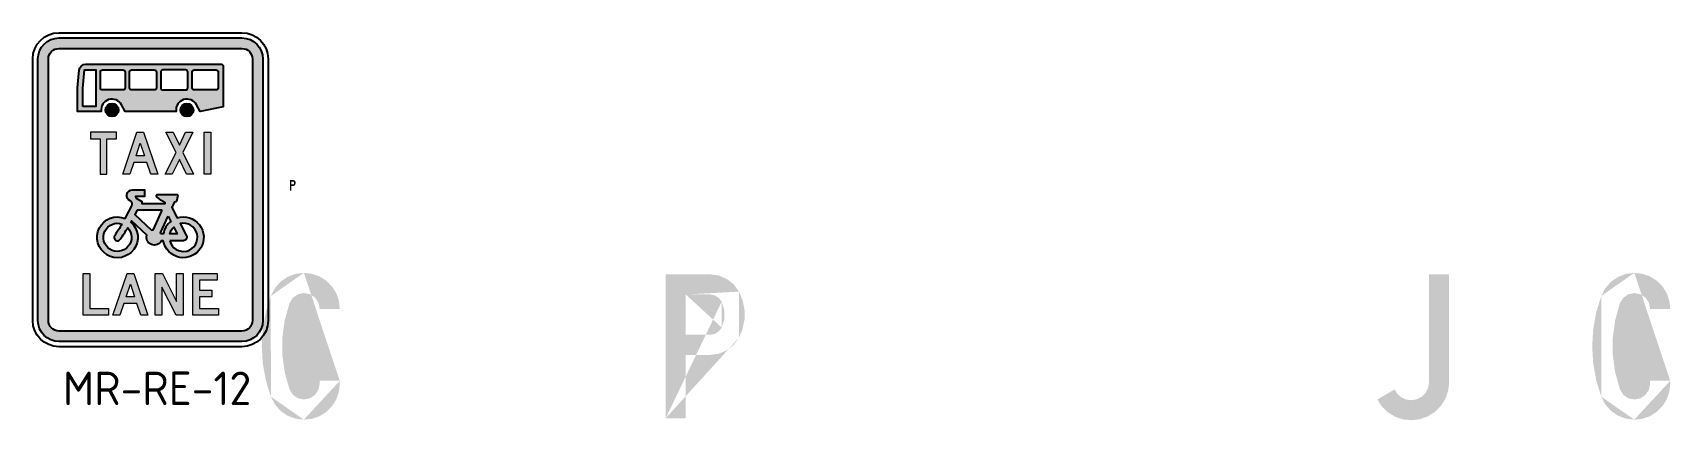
# Model space of a CAD drawing. Extents: x 137 to 1038, y -1303 to 236.
# Drawn here: x 137 to 763, y 88 to 236 of the extents above.
import ezdxf

# ---------------------------------------------------------------- set-up
doc = ezdxf.new("R2010")
doc.units = 0
doc.linetypes.add('CENTERX2', pattern=[101.60000000000001, 63.5, -12.7, 12.7, -12.7])
for name, color, linetype in [('GREEN', 84, 'CONTINUOUS'), ('L25', 1, 'CONTINUOUS'), ('L35', 3, 'CONTINUOUS'), ('T25', 1, 'CONTINUOUS'), ('TBLK25', 1, 'CONTINUOUS')]:
    doc.layers.add(name, color=color, linetype=linetype)
doc.styles.add('ISO', font='iso3098b.shx')

msp = doc.modelspace()

# ---------------------------------------------------------------- hatches: boundary and pattern name
at = {"layer": 'GREEN'}
h = msp.add_hatch(color=256, dxfattribs=at)
h.paths.add_polyline_path([(254.4669524879141, 101.9465322728692), (254.4411767802575, 101.9465322728692)], flags=16)
edge = h.paths.add_edge_path()
edge.add_line((246.7600158985751, 103.0548877021052), (254.4669524879141, 103.0548877021052))
edge.add_line((254.4669524879141, 103.0548877021052), (254.4669524879141, 101.9465322728692))
edge.add_line((254.1318682883776, 98.8792230617276), (254.4669524879141, 101.9465322728692))
edge.add_line((254.1318682883776, 98.8792230617276), (253.1266156897682, 95.96656809652592))
edge.add_line((253.1266156897682, 95.96656809652592), (251.4769703997424, 93.36322162320408))
edge.add_line((251.4769703997424, 93.36322162320408), (249.3118109565837, 91.17228647238863))
edge.add_line((249.3118109565837, 91.17228647238863), (246.7084644832619, 89.52264118236292))
edge.add_line((246.7084644832619, 89.52264118236292), (243.7958095180602, 88.51738858375347))
edge.add_line((243.7958095180602, 88.51738858375347), (240.7285003069186, 88.18230438421699))
edge.add_line((240.7285003069186, 88.18230438421699), (237.4807611421804, 88.59471570672343))
edge.add_line((237.4807611421804, 88.59471570672343), (234.4134519310388, 89.7546225512728))
edge.add_line((234.4134519310388, 89.7546225512728), (231.732778334747, 91.61047350255171))
edge.add_line((231.732778334747, 91.61047350255171), (229.5933945992449, 94.08494143759032))
edge.add_line((229.5933945992449, 94.08494143759032), (228.0984035551591, 96.997596402792))
edge.add_line((228.0984035551591, 96.997596402792), (226.1652254809102, 103.2610933633584))
edge.add_line((226.1652254809102, 103.2610933633584), (225.0053186363608, 109.7050202775214))
edge.add_line((225.0053186363608, 109.7050202775214), (224.6186830215111, 116.252050022311))
edge.add_line((224.6186830215111, 116.252050022311), (225.0053186363608, 122.773304059444))
edge.add_line((225.0053186363608, 122.773304059444), (226.1652254809102, 129.217230973607))
edge.add_line((226.1652254809102, 129.217230973607), (228.0984035551591, 135.4807279341734))
edge.add_line((228.0984035551591, 135.4807279341734), (229.5933945992449, 138.3933828993751))
edge.add_line((229.5933945992449, 138.3933828993751), (231.732778334747, 140.8678508344137))
edge.add_line((231.732778334747, 140.8678508344137), (234.4134519310388, 142.7237017856927))
edge.add_line((234.4134519310388, 142.7237017856927), (237.4807611421804, 143.9093843378987))
edge.add_line((237.4807611421804, 143.9093843378987), (240.7285003069186, 144.2960199527485))
edge.add_line((240.7285003069186, 144.2960199527485), (243.7958095180602, 143.960935753212))
edge.add_line((243.7958095180602, 143.960935753212), (246.7084644832619, 142.9556831546025))
edge.add_line((246.7084644832619, 142.9556831546025), (249.3118109565837, 141.3060378645768))
edge.add_line((249.3118109565837, 141.3060378645768), (251.4769703997424, 139.1408784214181))
edge.add_line((251.4769703997424, 139.1408784214181), (253.1266156897682, 136.5117562404395))
edge.add_line((253.1266156897682, 136.5117562404395), (254.1318682883776, 133.5991012752378))
edge.add_line((254.1318682883776, 133.5991012752378), (254.4669524879141, 130.5317920640963))
edge.add_line((254.4669524879141, 130.5317920640963), (246.7600158985751, 130.5317920640963))
edge.add_line((246.7600158985751, 130.5317920640963), (246.321828868412, 132.851605753195))
edge.add_line((246.321828868412, 132.851605753195), (245.0072677779228, 134.8363352427572))
edge.add_line((245.0072677779228, 134.8363352427572), (243.0483139960172, 136.1508963332464))
edge.add_line((243.0483139960172, 136.1508963332464), (240.7285003069186, 136.5890833634095))
edge.add_line((240.7285003069186, 136.5890833634095), (238.4086866178199, 136.1251206255898))
edge.add_line((238.4086866178199, 136.1251206255898), (236.475508543571, 134.7590081197872))
edge.add_line((236.475508543571, 134.7590081197872), (235.2382745760517, 132.7485029225683))
edge.add_line((235.2382745760517, 132.7485029225683), (233.4081993324294, 126.2788003007487))
edge.add_line((233.4081993324294, 126.2788003007487), (232.4802738567899, 119.6028920176758))
edge.add_line((232.4802738567899, 119.6028920176758), (232.4802738567899, 112.8754323192896))
edge.add_line((232.4802738567899, 112.8754323192896), (233.4081993324294, 106.2252997438734))
edge.add_line((233.4081993324294, 106.2252997438734), (235.2382745760517, 99.75559712205376))
edge.add_line((235.2382745760517, 99.75559712205376), (236.475508543571, 97.71931621717823))
edge.add_line((236.475508543571, 97.71931621717823), (238.4086866178199, 96.37897941903236))
edge.add_line((238.4086866178199, 96.37897941903236), (240.7285003069186, 95.88924097355596))
edge.add_line((240.7285003069186, 95.88924097355596), (243.0483139960172, 96.35320371137573))
edge.add_line((243.0483139960172, 96.35320371137573), (245.0072677779228, 97.66776480186496))
edge.add_line((245.0072677779228, 97.66776480186496), (246.321828868412, 99.62671858377053))
edge.add_line((246.321828868412, 99.62671858377053), (246.7600158985751, 101.9465322728692))
edge.add_line((246.7600158985751, 101.9465322728692), (246.7600158985751, 103.0548877021052))
edge = h.paths.add_edge_path(flags=16)
edge.add_line((254.4669524879141, 103.0548877021052), (254.4411767802575, 103.0548877021052))
edge.add_line((240.7285003069186, 144.2960199527485), (240.702724599262, 144.2960199527485))
edge.add_line((228.0984035551591, 135.4807279341734), (228.0726278475024, 135.4807279341734))
edge.add_line((228.0984035551591, 96.997596402792), (228.0726278475024, 96.997596402792))
edge.add_line((240.7285003069186, 88.18230438421699), (240.702724599262, 88.18230438421699))
h = msp.add_hatch(color=256, dxfattribs=at)
h.paths.add_polyline_path([(763.2278702149115, 101.9465322728692), (763.2020945072547, 101.9465322728692)], flags=16)
edge = h.paths.add_edge_path()
edge.add_line((755.5467093332292, 103.0548877021052), (763.2278702149115, 103.0548877021052))
edge.add_line((763.2278702149115, 103.0548877021052), (763.2278702149115, 101.9465322728692))
edge.add_line((762.8927860153749, 98.8792230617276), (763.2278702149115, 101.9465322728692))
edge.add_line((762.8927860153749, 98.8792230617276), (761.8875334167656, 95.96656809652592))
edge.add_line((761.8875334167656, 95.96656809652592), (760.2636638343964, 93.36322162320408))
edge.add_line((760.2636638343964, 93.36322162320408), (758.0727286835811, 91.17228647238863))
edge.add_line((758.0727286835811, 91.17228647238863), (755.4693822102591, 89.52264118236292))
edge.add_line((755.4693822102591, 89.52264118236292), (752.5567272450575, 88.51738858375347))
edge.add_line((752.5567272450575, 88.51738858375347), (749.4894180339159, 88.18230438421699))
edge.add_line((749.4894180339159, 88.18230438421699), (746.2416788691778, 88.59471570672343))
edge.add_line((746.2416788691778, 88.59471570672343), (743.2001453656928, 89.7546225512728))
edge.add_line((743.2001453656928, 89.7546225512728), (740.4936960617443, 91.61047350255171))
edge.add_line((740.4936960617443, 91.61047350255171), (738.3543123262423, 94.08494143759032))
edge.add_line((738.3543123262423, 94.08494143759032), (736.8593212821564, 96.997596402792))
edge.add_line((736.8593212821564, 96.997596402792), (734.9261432079076, 103.2610933633584))
edge.add_line((734.9261432079076, 103.2610933633584), (733.7662363633582, 109.7050202775214))
edge.add_line((733.7662363633582, 109.7050202775214), (733.3796007485084, 116.252050022311))
edge.add_line((733.3796007485084, 116.252050022311), (733.7662363633582, 122.773304059444))
edge.add_line((733.7662363633582, 122.773304059444), (734.9261432079076, 129.217230973607))
edge.add_line((734.9261432079076, 129.217230973607), (736.8593212821564, 135.4807279341734))
edge.add_line((736.8593212821564, 135.4807279341734), (738.3543123262423, 138.3933828993751))
edge.add_line((738.3543123262423, 138.3933828993751), (740.4936960617443, 140.8678508344137))
edge.add_line((740.4936960617443, 140.8678508344137), (743.2001453656928, 142.7237017856927))
edge.add_line((743.2001453656928, 142.7237017856927), (746.2416788691778, 143.9093843378987))
edge.add_line((746.2416788691778, 143.9093843378987), (749.4894180339159, 144.2960199527485))
edge.add_line((749.4894180339159, 144.2960199527485), (752.5567272450575, 143.960935753212))
edge.add_line((752.5567272450575, 143.960935753212), (755.4693822102591, 142.9556831546025))
edge.add_line((755.4693822102591, 142.9556831546025), (758.0727286835811, 141.3060378645768))
edge.add_line((758.0727286835811, 141.3060378645768), (760.2636638343964, 139.1408784214181))
edge.add_line((760.2636638343964, 139.1408784214181), (761.8875334167656, 136.5117562404395))
edge.add_line((761.8875334167656, 136.5117562404395), (762.8927860153749, 133.5991012752378))
edge.add_line((762.8927860153749, 133.5991012752378), (763.2278702149115, 130.5317920640963))
edge.add_line((763.2278702149115, 130.5317920640963), (755.5467093332292, 130.5317920640963))
edge.add_line((755.5467093332292, 130.5317920640963), (755.0827465954094, 132.851605753195))
edge.add_line((755.0827465954094, 132.851605753195), (753.7681855049201, 134.8363352427572))
edge.add_line((753.7681855049201, 134.8363352427572), (751.8092317230146, 136.1508963332464))
edge.add_line((751.8092317230146, 136.1508963332464), (749.4894180339159, 136.5890833634095))
edge.add_line((749.4894180339159, 136.5890833634095), (747.1696043448172, 136.1251206255898))
edge.add_line((747.1696043448172, 136.1251206255898), (745.2364262705684, 134.7590081197872))
edge.add_line((745.2364262705684, 134.7590081197872), (743.9991923030491, 132.7485029225683))
edge.add_line((743.9991923030491, 132.7485029225683), (742.1691170594268, 126.2788003007487))
edge.add_line((742.1691170594268, 126.2788003007487), (741.266967291444, 119.6028920176758))
edge.add_line((741.266967291444, 119.6028920176758), (741.266967291444, 112.8754323192896))
edge.add_line((741.266967291444, 112.8754323192896), (742.1691170594268, 106.2252997438734))
edge.add_line((742.1691170594268, 106.2252997438734), (743.9991923030491, 99.75559712205376))
edge.add_line((743.9991923030491, 99.75559712205376), (745.2364262705684, 97.71931621717823))
edge.add_line((745.2364262705684, 97.71931621717823), (747.1696043448172, 96.37897941903236))
edge.add_line((747.1696043448172, 96.37897941903236), (749.4894180339159, 95.88924097355596))
edge.add_line((749.4894180339159, 95.88924097355596), (751.8092317230146, 96.35320371137573))
edge.add_line((751.8092317230146, 96.35320371137573), (753.7681855049201, 97.66776480186496))
edge.add_line((753.7681855049201, 97.66776480186496), (755.0827465954094, 99.62671858377053))
edge.add_line((755.0827465954094, 99.62671858377053), (755.5467093332292, 101.9465322728692))
edge.add_line((755.5467093332292, 101.9465322728692), (755.5467093332292, 103.0548877021052))
edge = h.paths.add_edge_path(flags=16)
edge.add_line((763.2278702149115, 103.0548877021052), (763.2020945072547, 103.0548877021052))
edge.add_line((749.4894180339159, 144.2960199527485), (749.4636423262592, 144.2960199527485))
edge.add_line((736.8593212821564, 135.4807279341734), (736.8335455744998, 135.4807279341734))
edge.add_line((736.8593212821564, 96.997596402792), (736.8335455744998, 96.997596402792))
edge.add_line((749.4894180339159, 88.18230438421699), (749.4636423262592, 88.18230438421699))
h = msp.add_hatch(color=256, dxfattribs=at)
h.paths.add_polyline_path([(396.1302417688735, 136.0477935026198), (396.1044660612169, 136.0477935026198)], flags=16)
edge = h.paths.add_edge_path(flags=17)
edge.add_line((386.7736598895088, 120.6339203239419), (386.7736598895088, 136.0477935026198))
edge.add_line((386.7736598895088, 136.0477935026198), (396.1302417688735, 136.0477935026198))
edge.add_line((397.8829898895258, 135.6869335954267), (396.1302417688735, 136.0477935026198))
edge.add_line((397.8829898895258, 135.6869335954267), (399.429532348925, 134.7332324121305))
edge.add_line((399.429532348925, 134.7332324121305), (400.5121120705044, 133.2897927833581))
edge.add_line((400.5121120705044, 133.2897927833581), (401.5173646691138, 130.0420536186199))
edge.add_line((401.5173646691138, 130.0420536186199), (401.5173646691138, 126.6396602079418))
edge.add_line((401.5173646691138, 126.6396602079418), (400.5121120705044, 123.3919210432036))
edge.add_line((400.5121120705044, 123.3919210432036), (399.429532348925, 121.9484814144312))
edge.add_line((399.429532348925, 121.9484814144312), (397.8829898895258, 120.994780231135))
edge.add_line((397.8829898895258, 120.994780231135), (396.1302417688735, 120.6339203239419))
edge.add_line((396.1302417688735, 120.6339203239419), (386.7736598895088, 120.6339203239419))
h.paths.add_polyline_path([(396.1044660612169, 143.7289543843021), (396.1302417688735, 143.7289543843021)], flags=16)
edge = h.paths.add_edge_path()
edge.add_line((386.7736598895088, 88.74936995266336), (379.0924990078266, 88.74936995266336))
edge.add_line((379.0924990078266, 88.74936995266336), (379.0924990078266, 143.7289543843021))
edge.add_line((379.0924990078266, 143.7289543843021), (396.1302417688735, 143.7289543843021))
edge.add_line((399.429532348925, 143.290767354139), (396.1302417688735, 143.7289543843021))
edge.add_line((399.429532348925, 143.290767354139), (402.5226172677232, 141.9504305559931))
edge.add_line((402.5226172677232, 141.9504305559931), (405.1517394487017, 139.8625982358043))
edge.add_line((405.1517394487017, 139.8625982358043), (407.1106932306073, 137.1303732241992))
edge.add_line((407.1106932306073, 137.1303732241992), (408.5025814440665, 133.7537555211778))
edge.add_line((408.5025814440665, 133.7537555211778), (409.2243012584527, 130.1709321569031))
edge.add_line((409.2243012584527, 130.1709321569031), (409.2243012584527, 126.5107816696586))
edge.add_line((409.2243012584527, 126.5107816696586), (408.5025814440665, 122.9279583053839))
edge.add_line((408.5025814440665, 122.9279583053839), (407.1106932306073, 119.5513406023625))
edge.add_line((407.1106932306073, 119.5513406023625), (405.1517394487017, 116.8191155907574))
edge.add_line((405.1517394487017, 116.8191155907574), (402.5226172677232, 114.7312832705686))
edge.add_line((402.5226172677232, 114.7312832705686), (399.429532348925, 113.3909464724227))
edge.add_line((399.429532348925, 113.3909464724227), (396.1302417688735, 112.9527594422596))
edge.add_line((396.1302417688735, 112.9527594422596), (386.7736598895088, 112.9527594422596))
edge.add_line((386.7736598895088, 112.9527594422596), (386.7736598895088, 88.74936995266336))
edge = h.paths.add_edge_path()
edge.add_line((386.7736598895088, 136.0477935026198), (386.7478841818522, 136.0477935026198))
edge.add_line((400.5121120705044, 123.3919210432036), (400.4863363628477, 123.3919210432036))
edge.add_line((400.5121120705044, 133.2897927833581), (400.4863363628477, 133.2897927833581))
edge.add_line((379.0924990078266, 88.74936995266336), (379.0667233001699, 88.74936995266336))
edge.add_line((407.1106932306073, 119.5513406023625), (407.0849175229506, 119.5513406023625))
edge.add_line((407.1106932306073, 137.1303732241992), (407.0849175229506, 137.1303732241992))
h = msp.add_hatch(color=256, dxfattribs=at)
h.paths.add_polyline_path([(396.1302417688735, 136.0477935026198), (396.1044660612169, 136.0477935026198)], flags=16)
edge = h.paths.add_edge_path(flags=17)
edge.add_line((386.7736598895088, 120.6339203239419), (386.7736598895088, 136.0477935026198))
edge.add_line((386.7736598895088, 136.0477935026198), (396.1302417688735, 136.0477935026198))
edge.add_line((397.8829898895258, 135.6869335954267), (396.1302417688735, 136.0477935026198))
edge.add_line((397.8829898895258, 135.6869335954267), (399.429532348925, 134.7332324121305))
edge.add_line((399.429532348925, 134.7332324121305), (400.5121120705044, 133.2897927833581))
edge.add_line((400.5121120705044, 133.2897927833581), (401.5173646691138, 130.0420536186199))
edge.add_line((401.5173646691138, 130.0420536186199), (401.5173646691138, 126.6396602079418))
edge.add_line((401.5173646691138, 126.6396602079418), (400.5121120705044, 123.3919210432036))
edge.add_line((400.5121120705044, 123.3919210432036), (399.429532348925, 121.9484814144312))
edge.add_line((399.429532348925, 121.9484814144312), (397.8829898895258, 120.994780231135))
edge.add_line((397.8829898895258, 120.994780231135), (396.1302417688735, 120.6339203239419))
edge.add_line((396.1302417688735, 120.6339203239419), (386.7736598895088, 120.6339203239419))
h.paths.add_polyline_path([(396.1044660612169, 143.7289543843021), (396.1302417688735, 143.7289543843021)], flags=16)
edge = h.paths.add_edge_path()
edge.add_line((386.7736598895088, 88.74936995266336), (379.0924990078266, 88.74936995266336))
edge.add_line((379.0924990078266, 88.74936995266336), (379.0924990078266, 143.7289543843021))
edge.add_line((379.0924990078266, 143.7289543843021), (396.1302417688735, 143.7289543843021))
edge.add_line((399.429532348925, 143.290767354139), (396.1302417688735, 143.7289543843021))
edge.add_line((399.429532348925, 143.290767354139), (402.5226172677232, 141.9504305559931))
edge.add_line((402.5226172677232, 141.9504305559931), (405.1517394487017, 139.8625982358043))
edge.add_line((405.1517394487017, 139.8625982358043), (407.1106932306073, 137.1303732241992))
edge.add_line((407.1106932306073, 137.1303732241992), (408.5025814440665, 133.7537555211778))
edge.add_line((408.5025814440665, 133.7537555211778), (409.2243012584527, 130.1709321569031))
edge.add_line((409.2243012584527, 130.1709321569031), (409.2243012584527, 126.5107816696586))
edge.add_line((409.2243012584527, 126.5107816696586), (408.5025814440665, 122.9279583053839))
edge.add_line((408.5025814440665, 122.9279583053839), (407.1106932306073, 119.5513406023625))
edge.add_line((407.1106932306073, 119.5513406023625), (405.1517394487017, 116.8191155907574))
edge.add_line((405.1517394487017, 116.8191155907574), (402.5226172677232, 114.7312832705686))
edge.add_line((402.5226172677232, 114.7312832705686), (399.429532348925, 113.3909464724227))
edge.add_line((399.429532348925, 113.3909464724227), (396.1302417688735, 112.9527594422596))
edge.add_line((396.1302417688735, 112.9527594422596), (386.7736598895088, 112.9527594422596))
edge.add_line((386.7736598895088, 112.9527594422596), (386.7736598895088, 88.74936995266336))
edge = h.paths.add_edge_path()
edge.add_line((386.7736598895088, 136.0477935026198), (386.7478841818522, 136.0477935026198))
edge.add_line((400.5121120705044, 123.3919210432036), (400.4863363628477, 123.3919210432036))
edge.add_line((400.5121120705044, 133.2897927833581), (400.4863363628477, 133.2897927833581))
edge.add_line((379.0924990078266, 88.74936995266336), (379.0667233001699, 88.74936995266336))
edge.add_line((407.1106932306073, 119.5513406023625), (407.0849175229506, 119.5513406023625))
edge.add_line((407.1106932306073, 137.1303732241992), (407.0849175229506, 137.1303732241992))
h = msp.add_hatch(color=256, dxfattribs=at)
h.paths.add_polyline_path([(671.0023882194105, 102.4878221336589), (670.976612511754, 102.4878221336589)], flags=16)
edge = h.paths.add_edge_path()
edge.add_line((671.0023882194105, 143.7289543843021), (671.0023882194105, 102.4878221336589))
edge.add_line((670.6673040198741, 100.4515412287834), (671.0023882194105, 102.4878221336589))
edge.add_line((670.6673040198741, 100.4515412287834), (669.7651542518913, 98.56991456984775))
edge.add_line((669.7651542518913, 98.56991456984775), (668.3217146231187, 97.07492352576196))
edge.add_line((668.3217146231187, 97.07492352576196), (666.517415087153, 96.04389521949588))
edge.add_line((666.517415087153, 96.04389521949588), (664.4811341822776, 95.63148389698944))
edge.add_line((664.4811341822776, 95.63148389698944), (662.4190775697455, 95.83768955824269))
edge.add_line((662.4190775697455, 95.83768955824269), (660.5116752031531, 96.63673649559888))
edge.add_line((660.5116752031531, 96.63673649559888), (658.9135813284407, 97.97707329374475))
edge.add_line((658.9135813284407, 97.97707329374475), (657.8052258992047, 99.75559712205376))
edge.add_line((657.8052258992047, 99.75559712205376), (651.2066447391018, 95.88924097355596))
edge.add_line((651.2066447391018, 95.88924097355596), (652.9851685674108, 93.20856737726416))
edge.add_line((652.9851685674108, 93.20856737726416), (655.3049822565094, 90.96608081113544))
edge.add_line((655.3049822565094, 90.96608081113544), (658.0629829757712, 89.29065981345303))
edge.add_line((658.0629829757712, 89.29065981345303), (661.1302921869128, 88.28540721484364))
edge.add_line((661.1302921869128, 88.28540721484364), (664.3522556439943, 87.9760987229638))
edge.add_line((664.3522556439943, 87.9760987229638), (667.5484433934191, 88.3627343378136))
edge.add_line((667.5484433934191, 88.3627343378136), (670.5642011892475, 89.47108976704959))
edge.add_line((670.5642011892475, 89.47108976704959), (673.2964262008526, 91.19806218004533))
edge.add_line((673.2964262008526, 91.19806218004533), (675.5646884746379, 93.49210016148731))
edge.add_line((675.5646884746379, 93.49210016148731), (677.265885179977, 96.25010088074907))
edge.add_line((677.265885179977, 96.25010088074907), (678.3226891938997, 99.29163438423404))
edge.add_line((678.3226891938997, 99.29163438423404), (678.6835491010928, 102.4878221336589))
edge.add_line((678.6835491010928, 102.4878221336589), (678.6835491010928, 143.7289543843021))
edge.add_line((678.6835491010928, 143.7289543843021), (671.0023882194105, 143.7289543843021))
edge = h.paths.add_edge_path(flags=16)
edge.add_line((678.6835491010928, 102.4878221336589), (678.6577733934362, 102.4878221336589))
edge.add_line((678.6835491010928, 102.4878221336589), (678.6577733934362, 102.4878221336589))
edge = h.paths.add_edge_path(flags=16)
edge.add_line((657.8052258992047, 99.75559712205376), (657.779450191548, 99.75559712205376))
at = {"layer": 'L25'}
h = msp.add_hatch(color=256, dxfattribs=at)
edge = h.paths.add_edge_path(flags=16)
edge.add_line((143.0427144624696, 126.0824731465263), (143.0427144624694, 226.0828509849402))
edge.add_arc((147.0427144624694, 226.0828509849403), 3.999999999999972, 90.0000000000004, 180.0000000000004, ccw=False)
edge.add_line((147.0427144624694, 230.0828509849402), (217.0427144624693, 230.0828509849403))
edge.add_arc((217.0427144624693, 226.0828509849403), 4, 0, 90, ccw=False)
edge.add_line((221.0427144624693, 226.0828509849403), (221.0427144624696, 126.0824731465263))
edge.add_arc((217.0427144624696, 126.0824731465263), 4, -90, 0, ccw=False)
edge.add_line((217.0427144624696, 122.0824731465263), (147.0427144624696, 122.0824731465263))
edge.add_arc((147.0427144624696, 126.0824731465263), 4, 180, 270, ccw=False)
edge = h.paths.add_edge_path()
edge.add_line((139.0427144624696, 126.0824731465263), (139.0427144624694, 226.0828509849402))
edge.add_arc((147.0427144624694, 226.0828509849403), 7.999999999999972, 90.00000000000023, 180.0000000000002, ccw=False)
edge.add_line((147.0427144624694, 234.0828509849402), (217.0427144624693, 234.0828509849403))
edge.add_arc((217.0427144624693, 226.0828509849403), 8, 0, 90, ccw=False)
edge.add_line((225.0427144624693, 226.0828509849403), (225.0427144624696, 126.0824731465263))
edge.add_arc((217.0427144624696, 126.0824731465263), 8, -90, 1.1368683772161603e-13, ccw=False)
edge.add_line((217.0427144624696, 118.0824731465263), (147.0427144624696, 118.0824731465263))
edge.add_arc((147.0427144624696, 126.0824731465263), 8, 180, 270, ccw=False)
h = msp.add_hatch(color=256, dxfattribs=at)
h.paths.add_polyline_path([(156.1628648642309, 207.9445898577017), (156.1628648642309, 214.9509631684641), (156.8004824940179, 221.8584874911632), (161.1718680122765, 221.8584874911632), (161.1718680122772, 207.9445898577021)], flags=16)
edge = h.paths.add_edge_path()
edge.add_arc((167.349638561534, 206.5532000943549), 4.174169290038399, 28.23603550237536, 187.6622556607622)
edge.add_line((163.2127393862902, 205.9966441890168), (154.2149191955464, 205.9966441890172))
edge.add_line((154.2149191955464, 205.9966441890172), (154.2149191955464, 215.040677650767))
edge.add_line((154.2149191955464, 215.040677650767), (154.8398180850022, 221.8104156198747))
edge.add_arc((157.3337172999624, 221.5802095384938), 2.504501574023043, 89.99999999999869, 174.7261040426489, ccw=False)
edge.add_line((157.3337172999625, 224.0847111125168), (209.0356758713849, 224.0847111125168))
edge.add_arc((209.035675871385, 223.2498772545093), 0.8348338580075279, 1.1709744285326451e-11, 90.00000000000779, ccw=False)
edge.add_line((209.8705097293927, 223.2498772545094), (209.8705097293923, 207.8054508813671))
edge.add_line((209.8705097293922, 207.8054508813671), (201.049098629778, 205.9966441890168))
edge.add_line((201.049098629778, 205.9966441890168), (199.689736178918, 208.5280202757677))
edge.add_arc((196.012267686465, 206.5532000943549), 4.174169290038497, 28.23603550236799, 187.6622556607552)
edge.add_line((191.8753685112209, 205.9966441890172), (172.386469504847, 205.9966441890172))
edge.add_line((172.3864695048469, 205.9966441890172), (171.0271070539868, 208.5280202757681))
edge = h.paths.add_edge_path(flags=16)
edge.add_arc((163.732025176834, 215.040677650767), 0.8348338580077268, 180.000000000002, 270.00000000000193, ccw=False)
edge.add_line((162.8971913188263, 215.040677650767), (162.897191318826, 221.023653633155))
edge.add_arc((163.7320251768337, 221.0236536331551), 0.8348338580077268, 90.00000000000188, 180.000000000002, ccw=False)
edge.add_line((163.7320251768337, 221.8584874911628), (171.5238078515724, 221.8584874911628))
edge.add_arc((171.5238078515724, 221.0236536331551), 0.8348338580077268, -1.9895196601282805e-12, 89.99999999999812, ccw=False)
edge.add_line((172.3586417095802, 221.023653633155), (172.3586417095801, 215.0406776507666))
edge.add_arc((171.5238078515724, 215.0406776507665), 0.83483385800767, -89.99999999999812, 1.8758328224066645e-12, ccw=False)
edge.add_line((171.5238078515724, 214.2058437927589), (163.732025176834, 214.2058437927593))
edge = h.paths.add_edge_path(flags=16)
edge.add_arc((174.8631432836033, 215.0406776507664), 0.8348338580075563, 179.9999999999903, 269.9999999999902, ccw=False)
edge.add_line((174.0283094255957, 215.0406776507666), (174.0283094255954, 221.023653633155))
edge.add_arc((174.863143283603, 221.0236536331549), 0.8348338580075279, 89.99999999998829, 179.9999999999883, ccw=False)
edge.add_line((174.8631432836031, 221.8584874911624), (183.4897598163498, 221.8584874911624))
edge.add_arc((183.4897598163499, 221.0236536331549), 0.8348338580075279, 1.1709744285326451e-11, 90.00000000000779, ccw=False)
edge.add_line((184.3245936743575, 221.023653633155), (184.3245936743571, 215.0406776507666))
edge.add_arc((183.4897598163493, 215.0406776507666), 0.8348338580077552, 270, 359.99999999999807, ccw=False)
edge.add_line((183.4897598163493, 214.2058437927589), (174.8631432836031, 214.2058437927589))
edge = h.paths.add_edge_path(flags=16)
edge.add_arc((186.82909524838, 221.023653633155), 0.8348338580073005, 90, 180)
edge.add_line((185.9942613903727, 221.023653633155), (185.9942613903723, 215.0406776507666))
edge.add_arc((186.8290952483801, 215.0406776507665), 0.8348338580077552, 179.999999999998, 269.9999999999961)
edge.add_line((186.82909524838, 214.2058437927588), (195.4557117811265, 214.2058437927584))
edge.add_arc((195.4557117811263, 215.0406776507663), 0.8348338580079258, 270.0000000000156, 360.0000000000156)
edge.add_line((196.2905456391343, 215.0406776507666), (196.2905456391345, 221.0236536331547))
edge.add_arc((195.4557117811266, 221.0236536331546), 0.8348338580077552, 5.851861354049897e-12, 90.0000000000078)
edge.add_line((195.4557117811265, 221.8584874911624), (186.82909524838, 221.8584874911624))
edge = h.paths.add_edge_path(flags=16)
edge.add_arc((207.1433857932342, 215.0406776507659), 0.8348338580075847, 269.9999999999922, 359.9999999999883, ccw=False)
edge.add_line((207.1433857932341, 214.2058437927584), (198.795047213157, 214.2058437927589))
edge.add_arc((198.7950472131571, 215.0406776507664), 0.8348338580075563, 179.9999999999903, 269.9999999999922, ccw=False)
edge.add_line((197.9602133551496, 215.0406776507666), (197.9602133551496, 221.0236536331547))
edge.add_arc((198.795047213157, 221.0236536331546), 0.8348338580073573, 89.99999999999608, 179.9999999999961, ccw=False)
edge.add_line((198.795047213157, 221.858487491162), (207.1433857932344, 221.858487491162))
edge.add_arc((207.1433857932344, 221.0236536331543), 0.8348338580077268, -1.9895196601282805e-12, 89.99999999999608, ccw=False)
edge.add_line((207.9782196512422, 221.0236536331543), (207.9782196512418, 215.0406776507658))
h = msp.add_hatch(color=256, dxfattribs=at)
edge = h.paths.add_edge_path()
edge.add_arc((167.3496385615338, 206.5532000943551), 2.504501574023102, 0, 360)
h = msp.add_hatch(color=256, dxfattribs=at)
edge = h.paths.add_edge_path()
edge.add_arc((196.0122676864648, 206.5532000943551), 2.504501574023102, 0, 360)
h = msp.add_hatch(color=256, dxfattribs=at)
h.paths.add_polyline_path([(202.5581556828343, 198.0543456308258), (205.1151108294963, 198.0543456308258), (205.1151108294963, 182.0554275749298), (202.5581556828343, 182.0554275749298)])
h.paths.add_polyline_path([(187.9895861863021, 198.0543456308258), (190.7066961909624, 198.0543456308258), (193.1090190609364, 193.0950676141898), (195.5058193496002, 198.0543456308258), (198.2229293542605, 198.0543456308258), (194.3847353436123, 190.3724350282192), (198.543239070257, 182.0554275749298), (195.8261290655967, 182.0554275749298), (193.1090190609364, 187.6553250235589), (190.3919090562762, 182.0554275749298), (187.6692764703056, 182.0554275749298), (191.8277801969503, 190.3724350282192)])
h.paths.add_polyline_path([(171.427364836757, 182.0554275749298), (176.8671074273879, 198.0543456308258), (179.4240625740499, 198.0543456308258), (184.8582825833705, 182.0554275749298), (182.1411725787102, 182.0554275749298), (180.6224627183818, 186.534241017571), (175.668707283056, 186.534241017571), (174.1444748414173, 182.0554275749298)])
h.paths.add_polyline_path([(179.7443722900464, 189.0911961642331), (176.5467977113913, 189.0911961642331), (178.1428237100637, 193.8903193228709)], flags=16)
h.paths.add_polyline_path([(159.1175310961315, 198.0543456308258), (159.1175310961315, 195.4918679028535), (162.7955702487814, 195.4918679028535), (162.7955702487814, 182.0554275749298), (165.3580479767537, 182.0554275749298), (165.3580479767537, 195.4918679028535), (169.0360871294035, 195.4918679028535), (169.0360871294035, 198.0543456308258)])
h = msp.add_hatch(color=256, dxfattribs=at)
edge = h.paths.add_edge_path(flags=16)
edge.add_arc((113.6236275220138, 196.7594590149251), 69.31662241197341, 325.1441143203895, 329.4974370030728)
edge.add_arc((169.439692205747, 157.8854878991081), 5.374818315368302, -288.6800032104536, 43.363095579597086, ccw=False)
edge.add_arc((113.623627522006, 196.7594590149101), 66.72188253558785, 325.1441143204037, 329.58131913304146, ccw=False)
edge.add_arc((169.439692205748, 157.8854878991091), 1.297369938192005, 145.1441143203975, 325.1441187717487)
edge.add_line((170.5043038513262, 157.1440225926897), (170.5043037937206, 157.1440225099795))
edge = h.paths.add_edge_path(flags=16)
edge.add_line((186.5443221737758, 168.2644474046455), (176.9693186666982, 168.2644474046455))
edge.add_line((176.9693186666982, 168.2644474046455), (176.0746461759934, 166.5745104777591))
edge.add_line((176.0746461759934, 166.5745104777591), (182.4541837367826, 160.6506541713113))
edge.add_arc((183.525422963261, 157.8854878991076), 2.965417001583197, 95.89776549883487, 111.17661662428759, ccw=False)
edge.add_line((183.2207152641427, 160.835208430171), (186.5443221737758, 168.2644474046454))
edge = h.paths.add_edge_path()
edge.add_arc((187.4385735897151, 170.9895287060917), 0.2965417001581395, 335.8977654988554, 427.1176478571685)
edge.add_arc((191.0131008922553, 179.4588965856157), 8.896251004744817, 223.1919315034042, 247.1176478571508, ccw=False)
edge.add_arc((184.9325270693529, 173.7504688575715), 0.5560156877966864, 90.00000000000591, 223.1919315034132, ccw=False)
edge.add_line((184.9325270693529, 174.3064845453681), (192.0988364363777, 174.3064845453682))
edge.add_arc((192.0988364363776, 173.9358074201705), 0.3706771251976875, -10.30484646878142, 89.99999999998238, ccw=False)
edge.add_line((192.4635345062219, 173.8694986801987), (192.0509968428086, 171.600541531425))
edge.add_line((192.0509968428086, 171.600541531425), (191.119595126828, 171.2298644062267))
edge.add_line((191.119595126828, 171.2298644062267), (190.2472492712559, 169.2799148467118))
edge.add_line((190.2472492712559, 169.2799148467118), (192.2905903974503, 165.3048787796369))
edge.add_arc((194.6457367191923, 157.885487899109), 7.784219629151925, -170.40593177314292, 107.61106346459269, ccw=False)
edge.add_line((186.9703926566534, 156.5881179609175), (186.1919805262522, 156.588117960917))
edge.add_arc((183.5254229632609, 157.885487899109), 2.965417001581801, 163.0655761690329, 334.0555202276322, ccw=False)
edge.add_line((180.6885901353252, 158.7492456774337), (174.8178801996579, 164.2006191891253))
edge.add_line((174.8178801996579, 164.2006191891252), (174.5727076755486, 163.7375155324737))
edge.add_arc((169.4396922057473, 157.8854878991087), 7.784219629152695, -292.02557404700417, 48.74488126489382, ccw=False)
edge.add_line((172.3589334101127, 165.1015883713598), (174.9425549401501, 169.9817623725412))
edge.add_arc((173.7959550657441, 170.5887858354621), 1.297369938192, 332.1027289690481, 426.7647211155472)
edge.add_arc((175.1851876463127, 173.8246042826111), 2.224062751186451, 89.99999999999932, 246.764721115552, ccw=False)
edge.add_line((175.1851876463127, 176.0486670337975), (179.8186517112838, 176.0486670337975))
edge.add_line((179.8186517112838, 176.0486670337975), (179.8186517112838, 173.4539271574133))
edge.add_line((179.8186517112838, 173.4539271574133), (176.2972190219057, 173.4539271574133))
edge.add_line((176.2972190219057, 173.4539271574133), (176.5566930095439, 172.8979114696165))
edge.add_line((176.5566930095439, 172.8979114696165), (178.7066203356908, 171.5634738189052))
edge.add_line((178.7066203356908, 171.5634738189052), (178.7066203356908, 170.8591872810291))
edge.add_line((178.7066203356908, 170.8591872810291), (187.7051268553161, 170.8591872810291))
edge.add_line((187.7051268553161, 170.8591872810291), (187.7092622660674, 170.8684311403553))
edge = h.paths.add_edge_path(flags=16)
edge.add_line((192.3671470433006, 159.1828578373012), (189.4298472296924, 159.1828578373011))
edge.add_arc((194.6457367191928, 157.8854878991094), 5.37481831536696, 133.2185261154091, 166.032037325353, ccw=False)
edge.add_line((190.9651537121437, 161.8023719478687), (192.3116976987765, 159.1828578373012))
edge.add_line((192.3116976987765, 159.1828578373012), (192.3671470433006, 159.1828578373012))
edge = h.paths.add_edge_path(flags=16)
edge.add_line((188.7927021965502, 166.0285743267827), (189.8334361030501, 164.0039712091091))
edge.add_arc((194.6457367191924, 157.8854878991086), 7.784219629152197, 128.185707119065, 170.4059317731358)
edge.add_line((186.9703926566534, 159.1828578373012), (186.1919805262522, 159.1828578373012))
edge.add_arc((183.5254229632615, 157.885487899109), 2.965417001581326, 25.94447977237652, 35.89776549884541)
edge.add_line((185.9276020276659, 159.6242327728053), (188.7927021965502, 166.0285743267827))
edge = h.paths.add_edge_path(flags=16)
edge.add_arc((194.6457367191927, 157.885487899109), 5.374818315366926, 193.9679626746506, 463.2371690168048)
edge.add_line((193.4149979013512, 163.1175003116958), (195.7995856655666, 158.478616355243))
edge.add_arc((194.6457367191928, 157.8854878991089), 1.297369938191838, -90.0000000000025, 27.205131691456074, ccw=False)
edge.add_line((194.6457367191928, 156.5881179609171), (189.4298472296924, 156.5881179609171))
h = msp.add_hatch(color=256, dxfattribs=at)
h.paths.add_polyline_path([(198.2867112962567, 144.1031195746759), (207.5628531855781, 144.1031195746759), (207.5628531855781, 141.5415071700935), (200.8447953090973, 141.5415071700935), (200.8447953090973, 137.7026169549616), (205.4846304496289, 137.7026169549616), (205.4846304496289, 135.144532942121), (200.8447953090973, 135.144532942121), (200.8447953090973, 130.6634754299726), (208.0427144624696, 130.6634754299726), (208.0427144624696, 128.1018630253901), (198.2867112962567, 128.1018630253901)])
h.paths.add_polyline_path([(183.8838162060285, 144.1031195746759), (186.6006778472523, 144.1031195746759), (192.0379295214419, 133.3838654629383), (192.0379295214419, 144.1031195746759), (194.5960135342825, 144.1031195746759), (194.5960135342825, 128.1018630253901), (191.8791518930586, 128.1018630253901), (186.4419002188691, 138.8211171371278), (186.4419002188691, 128.1018630253901), (183.8838162060285, 128.1018630253901)])
h.paths.add_polyline_path([(167.6708561522317, 128.1018630253901), (173.1045794346794, 144.1031195746759), (175.66266344752, 144.1031195746759), (181.0999151217095, 128.1018630253901), (178.3830534804857, 128.1018630253901), (176.8623166397487, 132.5829205375385), (171.9049262424506, 132.5829205375385), (170.3877177934555, 128.1018630253901)])
h.paths.add_polyline_path([(175.9837470960283, 135.144532942121), (172.7870241779129, 135.144532942121), (174.3853856369706, 139.9431457110358)], flags=16)
h.paths.add_polyline_path([(156.2670940425753, 144.1031195746759), (158.8287064471577, 144.1031195746759), (158.8287064471577, 130.6634754299726), (166.0230972087882, 130.6634754299726), (166.0230972087882, 128.1018630253901), (156.2670940425753, 128.1018630253901)])
at = {"layer": 'TBLK25', "linetype": 'CENTERX2'}
h = msp.add_hatch(color=256, dxfattribs=at)
h.paths.add_polyline_path([(236.6165655970446, 179.2256585746765), (236.5538413436456, 179.2256585746765)], flags=0)
edge = h.paths.add_edge_path(flags=16)
edge.add_line((235.926598809655, 178.0966220134936), (235.926598809655, 179.2256585746765))
edge.add_line((235.926598809655, 179.2256585746765), (236.6165655970446, 179.2256585746765))
edge.add_line((236.9301868640399, 179.0374858144794), (236.6165655970446, 179.2256585746765))
edge.add_line((236.9301868640399, 179.0374858144794), (236.9929111174389, 178.6611402940851))
edge.add_line((236.9929111174389, 178.6611402940851), (236.9301868640399, 178.3475190270898))
edge.add_line((236.9301868640399, 178.3475190270898), (236.6165655970446, 178.0966220134936))
edge.add_line((236.6165655970446, 178.0966220134936), (235.926598809655, 178.0966220134936))
h.paths.add_polyline_path([(236.5538413436456, 179.790176855268), (236.6165655970446, 179.790176855268)], flags=16)
edge = h.paths.add_edge_path()
edge.add_line((235.926598809655, 175.7758246377287), (235.3620805290636, 175.7758246377287))
edge.add_line((235.3620805290636, 175.7758246377287), (235.3620805290636, 179.790176855268))
edge.add_line((235.3620805290636, 179.790176855268), (236.6165655970446, 179.790176855268))
edge.add_line((236.9301868640399, 179.7274526018689), (236.6165655970446, 179.790176855268))
edge.add_line((236.9301868640399, 179.7274526018689), (237.2438081310351, 179.6020040950709))
edge.add_line((237.2438081310351, 179.6020040950709), (237.4319808912323, 179.3511070814747))
edge.add_line((237.4319808912323, 179.3511070814747), (237.5574293980304, 178.9120373076813))
edge.add_line((237.5574293980304, 178.9120373076813), (237.5574293980304, 178.4729675338879))
edge.add_line((237.5574293980304, 178.4729675338879), (237.4319808912323, 178.0338977600946))
edge.add_line((237.4319808912323, 178.0338977600946), (237.2438081310351, 177.7830007464983))
edge.add_line((237.2438081310351, 177.7830007464983), (236.9301868640399, 177.5948279863012))
edge.add_line((236.9301868640399, 177.5948279863012), (236.6165655970446, 177.5321037329022))
edge.add_line((236.6165655970446, 177.5321037329022), (235.926598809655, 177.5321037329022))
edge.add_line((235.926598809655, 177.5321037329022), (235.926598809655, 175.7758246377287))

# ---------------------------------------------------------------- linework, layer by layer
at = {"layer": 'L25'}
msp.add_line((187.7398458619385, 170.8684311403549), (187.735710451188, 170.8591872810291), dxfattribs=at)
for points in [[(139.0427144624696, 126.0824731465263), (139.0427144624694, 226.0828509849402, -0.4142135623730951), (147.0427144624694, 234.0828509849402), (217.0427144624693, 234.0828509849403, -0.4142135623730951), (225.0427144624693, 226.0828509849403), (225.0427144624696, 126.0824731465263, -0.4142135623730951), (217.0427144624696, 118.0824731465263), (147.0427144624696, 118.0824731465263, -0.4142135623730951)], [(143.0427144624696, 126.0824731465263), (143.0427144624694, 226.0828509849402, -0.4142135623730951), (147.0427144624694, 230.0828509849402), (217.0427144624693, 230.0828509849403, -0.4142135623730951), (221.0427144624693, 226.0828509849403), (221.0427144624696, 126.0824731465263, -0.4142135623730951), (217.0427144624696, 122.0824731465263), (147.0427144624696, 122.0824731465263, -0.4142135623730951)], [(171.0271070539868, 208.5280202757681, 0.8348422332545252), (163.2127393862902, 205.9966441890168), (154.2149191955464, 205.9966441890172), (154.2149191955464, 215.040677650767), (154.8398180850022, 221.8104156198747, -0.387503543276303), (157.3337172999625, 224.0847111125168), (209.0356758713849, 224.0847111125168, -0.414213562373095), (209.8705097293927, 223.2498772545094), (209.8705097293922, 207.8054508813671), (201.049098629778, 205.9966441890168), (199.689736178918, 208.5280202757677, 0.8348422332545252), (191.8753685112209, 205.9966441890172), (172.3864695048469, 205.9966441890172)], [(163.732025176834, 214.2058437927593, -0.414213562373095), (162.8971913188263, 215.040677650767), (162.897191318826, 221.023653633155, -0.414213562373095), (163.7320251768337, 221.8584874911628), (171.5238078515724, 221.8584874911628, -0.414213562373095), (172.3586417095802, 221.023653633155), (172.3586417095801, 215.0406776507666, -0.414213562373095), (171.5238078515724, 214.2058437927589)], [(174.8631432836031, 214.2058437927589, -0.414213562373095), (174.0283094255957, 215.0406776507666), (174.0283094255955, 221.023653633155, -0.414213562373095), (174.8631432836031, 221.8584874911624), (183.4897598163498, 221.8584874911624, -0.414213562373095), (184.3245936743575, 221.023653633155), (184.3245936743571, 215.0406776507666, -0.414213562373095), (183.4897598163493, 214.2058437927589)], [(186.82909524838, 221.8584874911624, 0.414213562373095), (185.9942613903727, 221.023653633155), (185.9942613903723, 215.0406776507666, 0.414213562373095), (186.82909524838, 214.2058437927588), (195.4557117811265, 214.2058437927584, 0.414213562373095), (196.2905456391343, 215.0406776507666), (196.2905456391344, 221.0236536331547, 0.414213562373095), (195.4557117811265, 221.8584874911624)], [(207.9782196512418, 215.0406776507658, -0.414213562373095), (207.1433857932341, 214.2058437927584), (198.795047213157, 214.2058437927589, -0.414213562373095), (197.9602133551496, 215.0406776507666), (197.9602133551496, 221.0236536331547, -0.414213562373095), (198.795047213157, 221.858487491162), (207.1433857932344, 221.858487491162, -0.414213562373095), (207.9782196512422, 221.0236536331543)], [(187.7092622660674, 170.8684311403553, 0.4204633795612795), (187.553880922055, 171.2627341215602, -0.104776542305208), (184.5271554811594, 173.369907009035, -0.6568268273873699), (184.9325270693529, 174.3064845453681), (192.0988364363777, 174.3064845453682, -0.467928038011416), (192.4635345062219, 173.8694986801987), (192.0509968428086, 171.600541531425), (191.119595126828, 171.2298644062267), (190.2472492712559, 169.2799148467118), (192.2905903974503, 165.3048787796369, -2.675226249913319), (186.9703926566534, 156.5881179609175), (186.1919805262522, 156.588117960917, -0.924309124562635), (180.6885901353252, 158.7492456774337), (174.8178801996579, 164.2006191891252), (174.5727076755486, 163.7375155324737, -11.89029967551587), (172.3589334101127, 165.1015883713598), (174.9425549401501, 169.9817623725411, 0.4382512915739404), (174.3077775954273, 171.7809294738853, -0.8153238059390305), (175.1851876463127, 176.0486670337975), (179.8186517112838, 176.0486670337975), (179.8186517112838, 173.4539271574133), (176.2972190219057, 173.4539271574133), (176.5566930095439, 172.8979114696165), (178.7066203356908, 171.5634738189052), (178.7066203356908, 170.8591872810291), (187.7051268553161, 170.8591872810291)], [(170.5043037937206, 157.1440225099795, 0.01899723839545095), (173.3472769003068, 161.5759423125998, -8.157027593808353), (171.1611518367757, 162.9771721648453, -0.01936337788476062), (168.3750806177748, 158.626953288239, 1.000000038845387), (170.5043038513262, 157.1440225926897)], [(186.5443221737758, 168.2644474046455), (176.9693186666982, 168.2644474046455), (176.0746461759934, 166.5745104777591), (182.4541837367826, 160.6506541713113, -0.06676550539146639), (183.2207152641427, 160.835208430171)], [(188.7927021965502, 166.0285743267827), (189.8334361030501, 164.0039712091091, 0.1863331414511164), (186.9703926566534, 159.1828578373012), (186.1919805262522, 159.1828578373012, 0.04345672669726239), (185.9276020276659, 159.6242327728053)], [(189.4298472296924, 156.5881179609171, 2.3926060976289), (193.4149979013512, 163.1175003116958), (195.7995856655666, 158.478616355243, -0.561203270791368), (194.6457367191928, 156.5881179609171)], [(192.3671470433006, 159.1828578373012), (189.4298472296924, 159.1828578373011, -0.1441623798251737), (190.9651537121437, 161.8023719478687), (192.3116976987765, 159.1828578373012)]]:
    msp.add_lwpolyline(points, format="xyb", close=True, dxfattribs=at)
msp.add_lwpolyline([(156.1628648642309, 207.9445898577017), (156.1628648642309, 214.9509631684641), (156.8004824940179, 221.8584874911632), (161.1718680122765, 221.8584874911632), (161.1718680122772, 207.9445898577021)], close=True, dxfattribs=at)
at = {"layer": 'L25', "lineweight": 0}
for points in [[(159.1175310961315, 198.0543456308258), (159.1175310961315, 195.4918679028535), (162.7955702487814, 195.4918679028535), (162.7955702487814, 182.0554275749298), (165.3580479767537, 182.0554275749298), (165.3580479767537, 195.4918679028535), (169.0360871294035, 195.4918679028535), (169.0360871294035, 198.0543456308258), (159.1175310961315, 198.0543456308258)], [(171.427364836757, 182.0554275749298), (176.8671074273879, 198.0543456308258), (179.4240625740499, 198.0543456308258), (184.8582825833705, 182.0554275749298), (182.1411725787102, 182.0554275749298), (180.6224627183818, 186.534241017571), (175.668707283056, 186.534241017571), (174.1444748414173, 182.0554275749298), (171.427364836757, 182.0554275749298)], [(187.9895861863021, 198.0543456308258), (190.7066961909624, 198.0543456308258), (193.1090190609364, 193.0950676141898), (195.5058193496002, 198.0543456308258), (198.2229293542605, 198.0543456308258), (194.3847353436123, 190.3724350282192), (198.543239070257, 182.0554275749298), (195.8261290655967, 182.0554275749298), (193.1090190609364, 187.6553250235589), (190.3919090562762, 182.0554275749298), (187.6692764703056, 182.0554275749298), (191.8277801969503, 190.3724350282192), (187.9895861863021, 198.0543456308258)], [(202.5581556828343, 198.0543456308258), (205.1151108294963, 198.0543456308258), (205.1151108294963, 182.0554275749298), (202.5581556828343, 182.0554275749298), (202.5581556828343, 198.0543456308258)], [(179.7443722900464, 189.0911961642331), (176.5467977113913, 189.0911961642331), (178.1428237100637, 193.8903193228709), (179.7443722900464, 189.0911961642331)], [(156.2670940425753, 144.1031195746759), (158.8287064471577, 144.1031195746759), (158.8287064471577, 130.6634754299726), (166.0230972087882, 130.6634754299726), (166.0230972087882, 128.1018630253901), (156.2670940425753, 128.1018630253901), (156.2670940425753, 144.1031195746759)], [(167.6708561522317, 128.1018630253901), (173.1045794346794, 144.1031195746759), (175.66266344752, 144.1031195746759), (181.0999151217095, 128.1018630253901), (178.3830534804857, 128.1018630253901), (176.8623166397487, 132.5829205375385), (171.9049262424506, 132.5829205375385), (170.3877177934555, 128.1018630253901), (167.6708561522317, 128.1018630253901)], [(183.8838162060285, 144.1031195746759), (186.6006778472523, 144.1031195746759), (192.0379295214419, 133.3838654629383), (192.0379295214419, 144.1031195746759), (194.5960135342825, 144.1031195746759), (194.5960135342825, 128.1018630253901), (191.8791518930586, 128.1018630253901), (186.4419002188691, 138.8211171371278), (186.4419002188691, 128.1018630253901), (183.8838162060285, 128.1018630253901), (183.8838162060285, 144.1031195746759)], [(198.2867112962567, 144.1031195746759), (207.5628531855781, 144.1031195746759), (207.5628531855781, 141.5415071700935), (200.8447953090973, 141.5415071700935), (200.8447953090973, 137.7026169549616), (205.4846304496289, 137.7026169549616), (205.4846304496289, 135.144532942121), (200.8447953090973, 135.144532942121), (200.8447953090973, 130.6634754299726), (208.0427144624696, 130.6634754299726), (208.0427144624696, 128.1018630253901), (198.2867112962567, 128.1018630253901), (198.2867112962567, 144.1031195746759)], [(175.9837470960283, 135.144532942121), (172.7870241779129, 135.144532942121), (174.3853856369706, 139.9431457110358), (175.9837470960283, 135.144532942121)]]:
    msp.add_lwpolyline(points, close=True, dxfattribs=at)
at = {"layer": 'L25'}
for centre in [(167.3496385615338, 206.5532000943551), (196.0122676864648, 206.5532000943551)]:
    msp.add_circle(centre, 2.504501574023102, dxfattribs=at)
at = {"layer": 'L35'}
msp.add_lwpolyline([(137.0427144624696, 126.0824731465263), (137.0427144624694, 226.0828509849402, -0.4142135623730948), (147.0427144624694, 236.0828509849402), (217.0427144624693, 236.0828509849403, -0.4142135623730953), (227.0427144624693, 226.0828509849403), (227.0427144624696, 126.0824731465263, -0.414213562373095), (217.0427144624696, 116.0824731465263), (147.0427144624696, 116.0824731465263, -0.414213562373095)], format="xyb", close=True, dxfattribs=at)

# ---------------------------------------------------------------- texts
at = {"layer": 'T25', "color": 3, "style": 'ISO'}
msp.add_text('MR-RE-12', height=12.8152632111233, dxfattribs=at).set_placement((148.6091986059343, 93.75740039735763))

doc.saveas('drawing.dxf')
